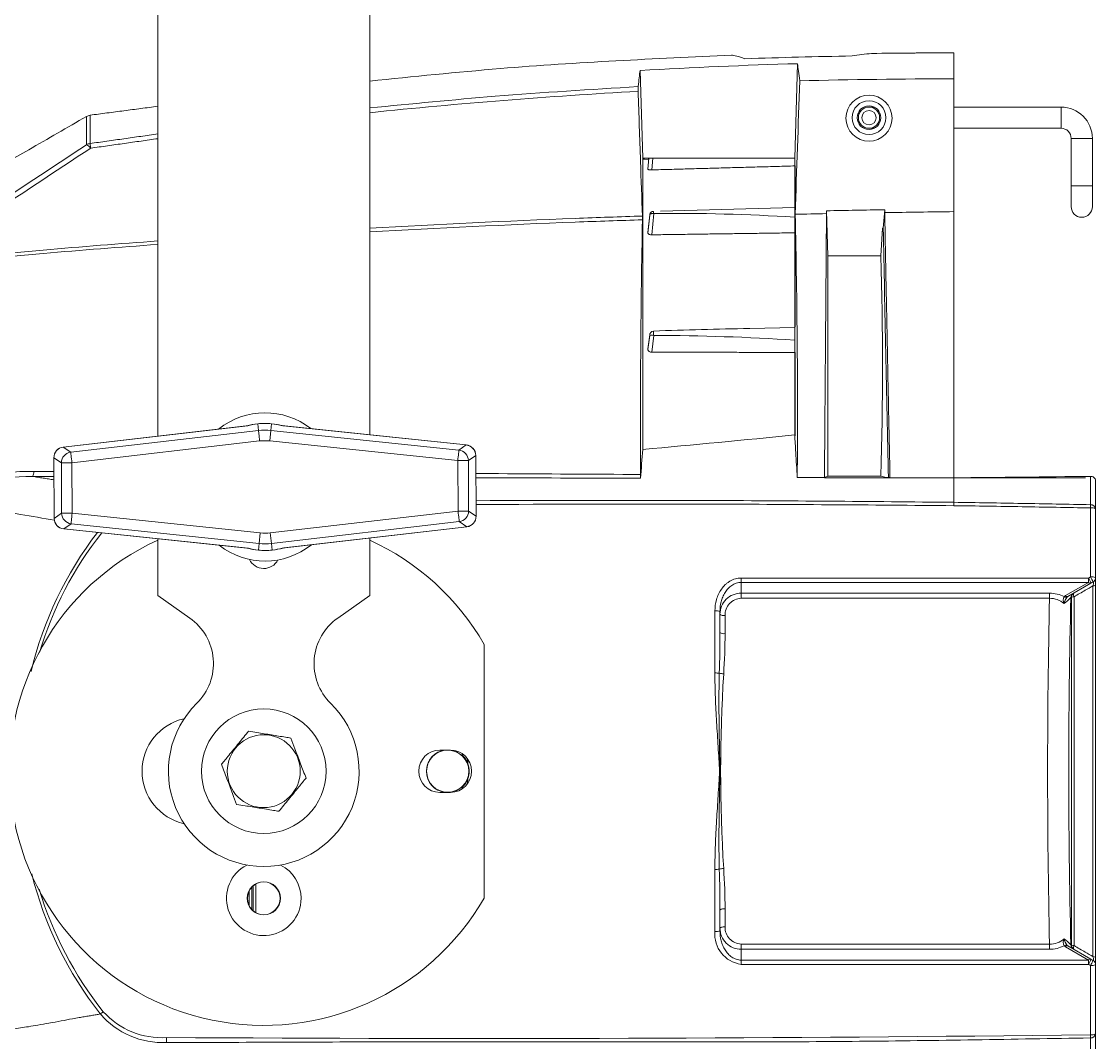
# Model space of a CAD drawing. Extents: x 9.3 to 87, y 1.1 to 68.8.
# Drawn here: x 13.83 to 20.16, y 26.42 to 32.44 of the extents above; entities that cross this region are included whole.
import ezdxf

# ---------------------------------------------------------------- set-up
doc = ezdxf.new("R2010")
doc.units = 0
doc.header["$MEASUREMENT"] = 0
doc.linetypes.add('SLD-Solid', pattern=[0])
doc.layers.add('OBJECT', color=7, linetype='CONTINUOUS')

msp = doc.modelspace()

# ---------------------------------------------------------------- linework, layer by layer
at = {"layer": 'OBJECT', "linetype": 'SLD-Solid', "lineweight": 15}
for p, q in [((14.6294, 29.9977), (14.6294, 33.1238)), ((15.8794, 30.0057), (15.8794, 33.1238)), ((19.3244, 32.1062), (19.3244, 32.259)), ((18.3859, 31.6374), (18.4028, 32.1954)), ((17.4737, 32.1548), (17.4894, 31.6374)), ((19.3244, 32.1062), (19.3244, 31.3222)), ((18.8559, 31.9393), (18.8244, 31.9393)), ((19.9569, 31.9393), (19.3244, 31.9393)), ((19.9569, 31.9393), (19.9569, 31.8143)), ((14.2088, 31.7169), (14.2088, 31.8839)), ((14.2299, 31.8913), (14.2299, 31.7241)), ((18.7671, 31.9018), (18.759, 31.9018)), ((18.7671, 31.8518), (18.759, 31.8518)), ((18.8244, 31.8143), (18.8559, 31.8143)), ((19.3244, 31.8143), (19.9569, 31.8143)), ((20.0169, 31.7543), (20.0169, 31.4743)), ((20.1419, 31.7543), (20.0169, 31.7543)), ((20.1419, 31.4743), (20.1419, 31.7543)), ((17.4894, 31.6374), (18.3859, 31.6374)), ((17.5257, 31.6322), (17.4894, 31.6309)), ((17.5204, 31.5721), (17.5262, 31.6374)), ((17.5262, 31.6374), (17.5204, 31.5728)), ((17.5232, 31.6321), (17.5237, 31.6374)), ((17.5489, 31.6374), (17.5427, 31.5686)), ((17.5204, 31.5721), (17.5204, 31.5728)), ((18.3886, 31.3523), (18.3886, 31.5921)), ((20.0169, 31.4743), (20.0169, 31.3518)), ((20.1419, 31.4743), (20.0169, 31.4743)), ((20.1419, 31.3518), (20.1419, 31.4743)), ((17.5309, 31.3019), (17.5204, 31.1978)), ((17.5204, 31.1959), (17.5309, 31.3018)), ((17.531, 31.3031), (17.5205, 31.1983)), ((17.5552, 31.3112), (17.5427, 31.1856)), ((18.3859, 31.346), (17.5936, 31.325)), ((18.5731, 31.3273), (18.5824, 31.0607)), ((18.9088, 31.2254), (18.9182, 31.3332)), ((17.5204, 31.1959), (17.5204, 31.1978)), ((18.3886, 30.6429), (18.3886, 31.1975)), ((18.8944, 31.0607), (18.904, 31.2254)), ((18.5824, 29.7622), (18.5824, 31.0607)), ((18.5824, 31.0607), (18.8944, 31.0607)), ((18.3859, 30.6392), (18.1205, 30.6332)), ((17.5309, 30.5928), (17.5204, 30.5118)), ((17.5204, 30.5089), (17.5309, 30.5925)), ((17.5311, 30.5953), (17.5205, 30.5134)), ((17.5552, 30.592), (17.5427, 30.4927)), ((17.5204, 30.5089), (17.5204, 30.5118)), ((18.3886, 29.9988), (18.3886, 30.4919)), ((15.1604, 30.0591), (14.0717, 29.9329)), ((15.1499, 30.058), (14.0717, 29.9331)), ((14.1156, 29.9028), (15.223, 30.0312)), ((15.1563, 30.0588), (15.1499, 30.058)), ((15.2185, 30.0703), (15.2185, 30.0705)), ((15.223, 30.0312), (15.2185, 30.0703)), ((15.2901, 29.9696), (15.2966, 30.0316)), ((15.2966, 30.0316), (15.3008, 30.0708)), ((15.2966, 30.0316), (16.4054, 29.9152)), ((16.449, 29.9458), (15.359, 30.0602)), ((15.3691, 30.0593), (15.3631, 30.0599)), ((16.449, 29.946), (15.3691, 30.0593)), ((15.2302, 29.9692), (14.1228, 29.8409)), ((16.3989, 29.8532), (15.2901, 29.9696)), ((14.0717, 29.9331), (14.0717, 29.9329)), ((14.0717, 29.9329), (14.1156, 29.9028)), ((16.4054, 29.9152), (16.449, 29.9458)), ((16.449, 29.9458), (16.449, 29.946)), ((14.0164, 29.8707), (14.0183, 29.5119)), ((14.0164, 29.8707), (14.0166, 29.8707)), ((14.0605, 29.8406), (14.0166, 29.8707)), ((14.0166, 29.8707), (14.0186, 29.5119)), ((14.0622, 29.5425), (14.0605, 29.8406)), ((14.1228, 29.8409), (14.1244, 29.5428)), ((16.4005, 29.5552), (16.3989, 29.8532)), ((16.5047, 29.8841), (16.4611, 29.8536)), ((16.4611, 29.8536), (16.4628, 29.5555)), ((16.5067, 29.5254), (16.5047, 29.8841)), ((16.5047, 29.8841), (16.505, 29.8841)), ((16.5069, 29.5254), (16.505, 29.8841)), ((18.5824, 29.7622), (18.8944, 29.7622)), ((18.9252, 29.7538), (18.8944, 29.7622)), ((19.3244, 29.7518), (20.1004, 29.7518)), ((19.3244, 29.7518), (19.3244, 29.6395)), ((19.3244, 29.6395), (19.3244, 29.6202)), ((19.3244, 29.6191), (19.3244, 29.6202)), ((19.3244, 29.6191), (19.3244, 29.6074)), ((14.0186, 29.5119), (14.0622, 29.5425)), ((14.1244, 29.5428), (15.2332, 29.4265)), ((15.2931, 29.4268), (16.4005, 29.5552)), ((16.4628, 29.5555), (16.5067, 29.5254)), ((16.5067, 29.5254), (16.5069, 29.5254)), ((14.0183, 29.5119), (14.0186, 29.5119)), ((14.1179, 29.4808), (14.0743, 29.4502)), ((15.2267, 29.3645), (14.1179, 29.4808)), ((16.4077, 29.4932), (15.3003, 29.3649)), ((15.3629, 29.337), (16.4516, 29.4631)), ((15.3734, 29.338), (16.4516, 29.463)), ((16.4516, 29.4631), (16.4077, 29.4932)), ((16.4516, 29.4631), (16.4516, 29.463)), ((14.0743, 29.4502), (15.1643, 29.3359)), ((14.0743, 29.4501), (14.0743, 29.4502)), ((14.0743, 29.4501), (15.1542, 29.3368)), ((15.2267, 29.3645), (15.2332, 29.4265)), ((15.3003, 29.3649), (15.2931, 29.4268)), ((15.8794, 29.0566), (15.8794, 29.3967)), ((14.6294, 29.0566), (14.6294, 29.3919)), ((15.1542, 29.3368), (15.1602, 29.3362)), ((15.2267, 29.3645), (15.2225, 29.3253)), ((15.3003, 29.3649), (15.3048, 29.3257)), ((15.367, 29.3373), (15.3734, 29.338)), ((15.2225, 29.3253), (15.2225, 29.3251)), ((18.0704, 29.135), (18.0704, 29.1605)), ((18.0704, 29.135), (18.0704, 29.0713)), ((19.9829, 29.0567), (20.1185, 29.135)), ((20.1335, 29.1302), (19.9979, 29.052)), ((14.8178, 28.9247), (14.6294, 29.0566)), ((15.8794, 29.0566), (15.691, 28.9247)), ((18.0704, 29.0713), (19.8892, 29.0713)), ((18.0704, 29.0713), (18.0704, 29.0408)), ((19.8892, 29.0408), (18.0704, 29.0408)), ((19.8892, 29.0713), (19.8892, 29.0408)), ((17.9754, 28.9389), (17.9754, 28.8327)), ((16.5544, 28.7691), (16.5544, 27.2724)), ((16.3554, 28.1458), (16.2934, 28.1458)), ((16.4248, 28.1248), (16.4258, 28.1121)), ((16.2934, 27.8958), (16.3554, 27.8958)), ((16.4258, 27.9295), (16.4248, 27.9168)), ((15.1674, 27.3125), (15.1674, 27.2291)), ((15.1844, 27.3372), (15.1844, 27.2044)), ((15.1918, 27.1973), (15.1918, 27.3443)), ((15.2068, 27.3547), (15.2068, 27.1868)), ((17.9754, 27.2089), (17.9754, 27.1026)), ((18.0704, 27.0007), (19.8892, 27.0007)), ((18.0704, 26.9703), (18.0704, 27.0007)), ((19.8892, 26.9703), (19.8892, 27.0007)), ((19.9979, 26.9896), (20.1335, 26.9113)), ((18.0704, 26.9703), (18.0704, 26.9065)), ((19.8892, 26.9703), (18.0704, 26.9703)), ((20.1185, 26.9066), (19.9829, 26.9848)), ((18.0704, 26.8811), (18.0704, 26.9065))]:
    msp.add_line(p, q, dxfattribs=at)
at = {"layer": 'OBJECT', "linetype": 'SLD-Solid', "lineweight": 15, "flags": 128}
for points in [[(14.2341, 31.6969), (14.2333, 31.7019), (14.2326, 31.7065), (14.2319, 31.7107), (14.2314, 31.7145), (14.2309, 31.7177), (14.2305, 31.7205), (14.2301, 31.7226), (14.2299, 31.7241)], [(17.5527, 31.3238), (17.545, 31.3223), (17.5419, 31.3205)], [(15.2302, 29.9692), (15.2289, 29.9808), (15.2276, 29.992), (15.2264, 30.0024), (15.2253, 30.0116), (15.2244, 30.0193), (15.2237, 30.0253), (15.2233, 30.0293), (15.223, 30.0312)], [(15.3008, 30.0708), (15.3008, 30.0708), (15.3008, 30.0709), (15.3008, 30.0709), (15.3008, 30.0709), (15.3008, 30.0709), (15.3008, 30.0709), (15.3008, 30.0709), (15.3008, 30.0709)], [(14.1228, 29.8409), (14.1215, 29.8525), (14.1202, 29.8636), (14.119, 29.874), (14.1179, 29.8832), (14.117, 29.891), (14.1163, 29.8969), (14.1159, 29.9009), (14.1156, 29.9028)], [(16.3989, 29.8532), (16.4001, 29.8648), (16.4013, 29.876), (16.4024, 29.8864), (16.4033, 29.8956), (16.4041, 29.9034), (16.4048, 29.9093), (16.4052, 29.9133), (16.4054, 29.9152)], [(14.0605, 29.8406), (14.0626, 29.8406), (14.0668, 29.8406), (14.0728, 29.8406), (14.0806, 29.8407), (14.0898, 29.8407), (14.1002, 29.8408), (14.1113, 29.8408), (14.1228, 29.8409)], [(16.3989, 29.8532), (16.4104, 29.8533), (16.4215, 29.8533), (16.4319, 29.8534), (16.4411, 29.8535), (16.4489, 29.8535), (16.4549, 29.8535), (16.4591, 29.8536), (16.4611, 29.8536)], [(14.0622, 29.5425), (14.0642, 29.5425), (14.0684, 29.5425), (14.0744, 29.5426), (14.0822, 29.5426), (14.0914, 29.5427), (14.1018, 29.5427), (14.1129, 29.5428), (14.1244, 29.5428)], [(14.1179, 29.4808), (14.1181, 29.4827), (14.1185, 29.4867), (14.1192, 29.4927), (14.12, 29.5004), (14.1209, 29.5097), (14.122, 29.5201), (14.1232, 29.5312), (14.1244, 29.5428)], [(16.4005, 29.5552), (16.412, 29.5552), (16.4231, 29.5553), (16.4335, 29.5553), (16.4427, 29.5554), (16.4505, 29.5554), (16.4565, 29.5555), (16.4607, 29.5555), (16.4628, 29.5555)], [(16.4077, 29.4932), (16.4074, 29.4951), (16.407, 29.4991), (16.4063, 29.5051), (16.4054, 29.5128), (16.4043, 29.522), (16.4031, 29.5324), (16.4018, 29.5436), (16.4005, 29.5552)], [(15.3048, 29.3256), (15.3048, 29.3256), (15.3048, 29.3256), (15.3048, 29.3256), (15.3048, 29.3256), (15.3048, 29.3256), (15.3048, 29.3256), (15.3048, 29.3257), (15.3048, 29.3257)], [(20.1185, 29.135), (20.1185, 29.1376), (20.1185, 29.1404), (20.1185, 29.1435), (20.1185, 29.1467), (20.1185, 29.1501), (20.1185, 29.1535), (20.1185, 29.157), (20.1185, 29.1605)], [(20.0335, 29.0725), (20.0321, 29.0713), (20.0311, 29.0695), (20.0305, 29.0672), (20.0303, 29.0645), (20.0305, 29.0613), (20.0311, 29.0578), (20.0321, 29.054), (20.0335, 29.05)], [(17.9454, 28.9472), (17.946, 28.9456), (17.9477, 28.9441), (17.9505, 28.9426), (17.9542, 28.9414), (17.9587, 28.9403), (17.9639, 28.9396), (17.9695, 28.9391), (17.9754, 28.9389)], [(16.4258, 28.1121), (16.3913, 28.1353), (16.3529, 28.1458)], [(16.3529, 27.8958), (16.3913, 27.9063), (16.4258, 27.9295)], [(17.9454, 27.0943), (17.946, 27.0959), (17.9477, 27.0975), (17.9505, 27.0989), (17.9542, 27.1002), (17.9587, 27.1012), (17.9639, 27.102), (17.9695, 27.1025), (17.9754, 27.1026)], [(20.0335, 26.969), (20.0321, 26.9702), (20.0311, 26.972), (20.0305, 26.9743), (20.0303, 26.9771), (20.0305, 26.9803), (20.0311, 26.9838), (20.0321, 26.9876), (20.0335, 26.9915)], [(20.1185, 26.8811), (20.1185, 26.8845), (20.1185, 26.888), (20.1185, 26.8915), (20.1185, 26.8948), (20.1185, 26.8981), (20.1185, 26.9011), (20.1185, 26.904), (20.1185, 26.9066)]]:
    msp.add_lwpolyline(points, dxfattribs=at)
at = {"layer": 'OBJECT', "linetype": 'SLD-Solid', "lineweight": 15}
for centre, radius in [((18.8244, 31.8739), 0.1359), ((18.8244, 31.8768), 0.1), ((18.8244, 31.8768), 0.07), ((18.8244, 31.8768), 0.0625), ((18.8244, 31.8768), 0.0425), ((15.2544, 28.0208), 0.3675), ((15.2544, 28.0208), 0.215), ((16.3394, 28.0208), 0.1245), ((15.2544, 27.2708), 0.098), ((15.2544, 27.2708), 0.0965)]:
    msp.add_circle(centre, radius, dxfattribs=at)
for centre, radius, start, end in [((17.7653, 32.0464), 0.303, 177.441, 182.74306), ((19.2126, -0.025), 32.1047, 93.12463, 95.95933), ((19.9569, 31.7543), 0.185, 0, 90), ((19.9569, 31.7543), 0.06, 0, 90), ((14.2387, 31.6639), 0.0609, 98.31354, 119.42424), ((14.189, 31.6661), 0.0546, 34.33066, 68.75104), ((17.504, 31.625), 0.0124, 90.01577, 151.0368), ((17.552, 31.3019), 0.0212, 118.70268, 180.11811), ((17.687, 20.444), 10.868, 86.31318, 90.69534), ((-32.1321, 30.1234), 50.5347, 359.58069, 1.34159), ((20.0794, 31.3518), 0.0625, 180, 0), ((78.8193, 30.0668), 61.343, 178.872106, 180.275852), ((404.4946, 38.2897), 385.6505, 181.04959, 181.268275), ((-3.0269, 30.4114), 21.931, 358.30358, 1.69642), ((19.0435, 31.0588), 0.149, 176.23165, 180.9924), ((17.5561, 30.5929), 0.0252, 97.53605, 180.34), ((18.5765, 2.1489), 28.4874, 90.91777, 92.05649), ((17.541, 30.5329), 0.0604, 78.08939, 99.6437), ((17.52, 16.8439), 13.7481, 86.38886, 89.85338), ((15.2617, 29.698), 0.4375, 51.87629, 128.74471), ((15.2703, 29.6234), 0.4501, 96.61125, 104.92196), ((15.2635, 29.6822), 0.3907, 96.61171, 105.30006), ((15.2617, 29.698), 0.375, 84.0105, 96.6105), ((15.2617, 29.698), 0.3748, 84.0105, 96.6105), ((15.2617, 29.698), 0.3354, 84.0105, 96.6105), ((15.2538, 29.6233), 0.45, 75.69884, 84.00973), ((15.26, 29.6822), 0.3907, 75.32099, 84.00899), ((15.2617, 29.698), 0.273, 84.0105, 96.6105), ((14.0789, 29.871), 0.0625, 96.6105, 180.3105), ((14.0794, 29.8707), 0.0627, 97.00897, 179.99995), ((14.1233, 29.8406), 0.0627, 97.00875, 180.00003), ((16.3984, 29.8529), 0.0627, 0.62105, 83.61208), ((16.4425, 29.8838), 0.0625, 0.3105, 84.0105), ((16.442, 29.8835), 0.0627, 0.62124, 83.61196), ((-0.9571, 31.2386), 18.4937, 355.3798, 355.90955), ((13.8751, 28.7101), 1.0798, 88.75155, 106.16596), ((13.8415, 29.7903), 0.0571, 327.95492, 359.36464), ((13.8777, 28.5194), 1.2407, 89.43837, 103.86947), ((20.2331, 26.2764), 3.8569, 115.34041, 115.68519), ((18.9201, 29.7672), 0.0257, 173.94342, 191.60592), ((20.1326, 29.7326), 0.0279, 4.10989, 95.32271), ((24.5817, 29.512), 5.2581, 178.96032, 179.17747), ((24.453, 29.4902), 4.3234, 178.63742, 178.88722), ((20.1329, 29.5655), 0.0276, 6.01606, 94.3518), ((14.1249, 29.5432), 0.0627, 180.6212, 263.61192), ((16.4, 29.5555), 0.0627, 277.00884, 359.99995), ((16.4444, 29.5251), 0.0625, 276.6105, 0.3105), ((16.4439, 29.5254), 0.0627, 277.00903, 359.99981), ((20.1376, 29.5312), 0.0436, 58.49349, 99.52978), ((14.0808, 29.5123), 0.0625, 180.3105, 264.0105), ((14.0813, 29.5126), 0.0627, 180.62117, 263.61196), ((15.9715, 28.115), 2.147, 142.25884, 166.67929), ((15.9688, 28.1088), 2.1275, 141.728, 163.24936), ((15.2617, 29.698), 0.273, 264.0105, 276.6105), ((15.2544, 28.0208), 1.5, 114.62432, 330.07357), ((15.2617, 29.698), 0.4375, 231.87629, 308.74471), ((15.2695, 29.7728), 0.4501, 255.69949, 264.00933), ((15.2633, 29.7139), 0.3907, 255.321, 264.00899), ((15.2617, 29.698), 0.3354, 264.0105, 276.6105), ((15.253, 29.7726), 0.4501, 276.61125, 284.92196), ((15.2598, 29.7138), 0.3907, 276.61171, 285.30006), ((15.2544, 28.0208), 1.5, 29.92643, 65.37568), ((15.2544, 29.3108), 0.094, 205.48452, 332.37038), ((15.2617, 29.698), 0.3748, 264.0105, 276.6105), ((15.2617, 29.698), 0.375, 264.0105, 276.6105), ((20.0161, 29.0909), 0.1238, 18.53186, 34.21453), ((20.1377, 29.1118), 0.056, 66.15474, 97.53275), ((20.0286, 29.0981), 0.1231, 18.46381, 34.24269), ((20.1304, 29.1631), 0.03, 300, 0), ((20.1296, 29.144), 0.0143, 218.91535, 285.82024), ((20.1476, 29.1381), 0.0234, 264.49249, 303.00117), ((18.0698, 28.9469), 0.1244, 89.72504, 179.84516), ((18.0733, 28.9429), 0.098, 91.69407, 182.3361), ((65.3919, 28.0208), 45.5141, 178.71577, 181.28423), ((19.8909, 28.9111), 0.1298, 49.60665, 90.74983), ((20.0112, 29.0306), 0.0417, 151.05654, 209.67935), ((19.986, 29.0677), 0.0203, 236.47754, 291.6226), ((20.0666, 28.9902), 0.0937, 141.29455, 167.82493), ((19.8426, 29.2028), 0.234, 304.47855, 317.5102), ((19.994, 29.0657), 0.0143, 218.91475, 285.8202), ((62.0051, 28.0208), 42.0025, 178.60306, 181.39694), ((20.045, 29.0446), 0.0299, 120.02082, 179.71652), ((20.0485, 29.0466), 0.0299, 120.01906, 179.71631), ((20.0319, 29.0215), 0.0285, 86.75147, 117.90553), ((17.9228, 28.9002), 0.0664, 70.10983, 96.38465), ((14.6294, 28.6557), 0.3284, 314.54874, 55), ((15.8794, 28.6557), 0.3284, 125, 225.45126), ((17.9684, 28.8688), 0.0368, 231.38687, 281.05001), ((17.9182, 28.3559), 0.2444, 84.56856, 90.65221), ((17.9707, 28.7007), 0.1057, 253.85249, 268.12866), ((27.0976, 28.0208), 9.1484, 176.4009, 183.5991), ((15.2544, 28.0208), 0.5625, 134.54874, 45.45126), ((14.8544, 28.0208), 0.3175, 102.64429, 257.35571), ((16.2934, 28.0208), 0.125, 90, 270), ((16.3394, 28.0208), 0.1257, 96.14278, 263.85722), ((16.3554, 28.0208), 0.125, 270, 90), ((16.3714, 28.0409), 0.0902, 14.80376, 52.92876), ((16.3394, 28.0208), 0.1268, 340.09193, 19.90807), ((16.3556, 28.0113), 0.1084, 310.3594, 341.90809), ((15.2544, 27.2708), 0.22, 116.82293, 0), ((15.2544, 27.2708), 0.22, 0, 63.17707), ((17.9182, 27.6857), 0.2444, 269.34767, 275.43155), ((17.9707, 27.3409), 0.1057, 91.87134, 106.14751), ((15.9956, 27.9343), 2.1722, 193.83757, 218.2921), ((16.0004, 27.9463), 2.1614, 196.70463, 218.46645), ((17.9684, 27.1728), 0.0368, 78.94999, 128.61313), ((18.0944, 27.0592), 0.1797, 174.82963, 262.32089), ((17.9228, 27.1414), 0.0664, 263.61499, 289.89025), ((18.0695, 27.0944), 0.1241, 180.03653, 270.39328), ((18.0733, 27.0987), 0.098, 177.67127, 268.29856), ((19.8909, 27.1306), 0.1299, 269.26354, 310.37998), ((19.8907, 27.1522), 0.182, 269.54764, 297.52892), ((20.0112, 27.011), 0.0417, 150.33956, 208.92455), ((19.986, 26.9739), 0.0203, 68.3774, 123.52246), ((19.7814, 26.7683), 0.3269, 44.34679, 53.66447), ((20.0667, 27.0514), 0.0938, 192.18297, 218.69755), ((19.994, 26.9759), 0.0143, 74.1798, 141.08525), ((20.045, 26.997), 0.0299, 180.28348, 239.97918), ((20.0485, 26.995), 0.0299, 180.28386, 239.98063), ((20.0319, 27.02), 0.0285, 242.09447, 273.24853), ((20.1476, 26.9034), 0.0234, 57.00004, 95.5063), ((20.1296, 26.8976), 0.0143, 74.17976, 141.08465), ((20.0161, 26.9507), 0.1238, 325.78547, 341.46814), ((20.0286, 26.9434), 0.1231, 325.75731, 341.53619), ((20.1377, 26.9297), 0.056, 262.46725, 293.84526), ((20.1304, 26.8785), 0.03, 0, 60), ((14.6595, 26.9067), 0.4873, 220.8024, 272.56218), ((14.6532, 26.9139), 0.4654, 222.11154, 273.45466), ((16.5093, 320.1581), 293.7144, 269.643393, 270.706392), ((20.1376, 26.5089), 0.0436, 260.4646, 301.5321), ((25.5091, 26.5498), 5.3793, 180.89252, 181.09369), ((20.1329, 26.4747), 0.0277, 265.55832, 354.02485)]:
    msp.add_arc(centre, radius, start, end, dxfattribs=at)
for points, knots in [([(15.8794, 32.0927), (16.1362, 32.119), (16.8461, 32.1919), (17.559, 32.2246), (18.014, 32.2454)], [0, 0, 0, 0, 0.361826, 1, 1, 1, 1]), ([(18.8399, 32.2558), (18.92, 32.2569), (19.0002, 32.2577), (19.0854, 32.2583), (19.0906, 32.2583), (19.1007, 32.2584), (19.116, 32.2585), (19.1516, 32.2587), (19.2228, 32.259), (19.2838, 32.2591), (19.3244, 32.259)], [0, 0, 0, 0, 0.5, 0.5, 0.53125, 0.53125, 0.5625, 0.625, 0.75, 1, 1, 1, 1]), ([(15.8794, 31.934), (16.1258, 31.9584), (16.6527, 32.0106), (17.1812, 32.0428), (17.4626, 32.0599)], [0, 0, 0, 0, 0.467637, 1, 1, 1, 1]), ([(17.4878, 31.2964), (17.484, 31.404), (17.4802, 31.5116), (17.4765, 31.6192), (17.4718, 31.7568), (17.4672, 31.8943), (17.4626, 32.0319)], [0.00042223, 0.00042223, 0.00042223, 0.00042223, 0.00998302, 0.00998302, 0.00998302, 0.02220394, 0.02220394, 0.02220394, 0.02220394]), ([(13.5894, 31.5263), (13.6823, 31.5799), (13.7752, 31.6335), (13.8681, 31.6872), (13.9816, 31.7527), (14.0952, 31.8183), (14.2088, 31.8839)], [0.03013372, 0.03013372, 0.03013372, 0.03013372, 0.03830696, 0.03830696, 0.03830696, 0.04829992, 0.04829992, 0.04829992, 0.04829992]), ([(17.4894, 31.6374), (17.4894, 31.5999), (17.4894, 31.5581), (17.4894, 31.4661), (17.4894, 31.4159), (17.4894, 31.3071), (17.4894, 31.2489), (17.4894, 31.1557), (17.4894, 31.1237), (17.4894, 31.0578), (17.4894, 31.0239), (17.4894, 30.9194), (17.4894, 30.8463), (17.4894, 30.7317), (17.4894, 30.6927), (17.4894, 30.613), (17.4894, 30.5722), (17.4894, 30.4478), (17.4894, 30.3621), (17.4894, 30.2294), (17.4894, 30.1845), (17.4894, 30.1161), (17.4894, 30.0931), (17.4894, 30.0468), (17.4894, 30.0234), (17.4894, 30.0001)], [0, 0, 0, 0, 0.125, 0.125, 0.25, 0.25, 0.375, 0.375, 0.4375, 0.4375, 0.5, 0.5, 0.625, 0.625, 0.6875, 0.6875, 0.75, 0.75, 0.875, 0.875, 0.9375, 0.9375, 0.96875, 0.96875, 1, 1, 1, 1]), ([(18.3859, 30.0443), (18.3859, 30.2269), (18.3859, 30.3989), (18.3859, 30.7215), (18.3859, 30.87), (18.3859, 31.0733), (18.3859, 31.1374), (18.3859, 31.2582), (18.3859, 31.315), (18.3859, 31.474), (18.3859, 31.5638), (18.3859, 31.6374)], [0, 0, 0, 0, 0.25, 0.25, 0.5, 0.5, 0.625, 0.625, 0.75, 0.75, 1, 1, 1, 1]), ([(17.5427, 31.5686), (17.5401, 31.5686), (17.5349, 31.5686), (17.5281, 31.5691), (17.5231, 31.5701), (17.5207, 31.5711), (17.5205, 31.5718), (17.5204, 31.5721)], [0, 0, 0, 0, 0.221449, 0.442939, 0.663372, 0.882271, 1, 1, 1, 1]), ([(15.8794, 31.2254), (16.2833, 31.2463), (16.8192, 31.2741), (17.3557, 31.292), (17.4878, 31.2964)], [0, 0, 0, 0, 0.75379, 1, 1, 1, 1]), ([(17.4878, 31.2964), (17.4879, 31.2917), (17.4881, 31.2875), (17.4882, 31.2801), (17.4882, 31.2769), (17.4882, 31.2743)], [0, 0, 0, 0, 0.5, 0.5, 1, 1, 1, 1]), ([(17.5309, 31.3018), (17.5309, 31.3018), (17.5311, 31.3028), (17.5319, 31.3055), (17.535, 31.3086), (17.5408, 31.3106), (17.547, 31.3114), (17.5513, 31.3113), (17.5535, 31.3113)], [0, 0, 0, 0, 0.00456, 0.169624, 0.473652, 0.691285, 0.845257, 1, 1, 1, 1]), ([(17.5527, 31.3237), (17.553, 31.3236), (17.5534, 31.3232), (17.5534, 31.3153), (17.5535, 31.3113)], [0, 0, 0, 0, 0.488037, 1, 1, 1, 1]), ([(18.5615, 29.7532), (18.5622, 29.8346), (18.5628, 29.9142), (18.564, 30.0699), (18.5646, 30.1458), (18.5658, 30.2936), (18.5663, 30.3655), (18.5674, 30.5053), (18.568, 30.5731), (18.5695, 30.7698), (18.5704, 30.892), (18.5717, 31.0603), (18.5721, 31.114), (18.5728, 31.2161), (18.5731, 31.2646), (18.5735, 31.3105)], [0, 0, 0, 0, 0.125, 0.125, 0.25, 0.25, 0.375, 0.375, 0.5, 0.5, 0.75, 0.75, 0.875, 0.875, 1, 1, 1, 1]), ([(18.9173, 31.3166), (18.9181, 31.2705), (18.919, 31.2217), (18.9208, 31.119), (18.9218, 31.0651), (18.925, 30.8958), (18.9274, 30.7731), (18.9326, 30.5097), (18.9355, 30.369), (18.9415, 30.0718), (18.9448, 29.9153), (18.9481, 29.752)], [0, 0, 0, 0, 0.125, 0.125, 0.25, 0.25, 0.5, 0.5, 0.75, 0.75, 1, 1, 1, 1]), ([(19.3244, 31.3222), (19.3244, 31.2292), (19.3244, 31.126), (19.3244, 30.9556), (19.3244, 30.8964), (19.3244, 30.7733), (19.3244, 30.7094), (19.3244, 30.6101), (19.3244, 30.5763), (19.3244, 30.5079), (19.3244, 30.4732), (19.3244, 30.3677), (19.3244, 30.2954), (19.3244, 30.0725), (19.3244, 29.9161), (19.3244, 29.7518)], [0, 0, 0, 0, 0.25, 0.25, 0.375, 0.375, 0.5, 0.5, 0.5625, 0.5625, 0.625, 0.625, 0.75, 0.75, 1, 1, 1, 1]), ([(17.4882, 31.2743), (17.3561, 31.2699), (16.8195, 31.2521), (16.2835, 31.2247), (15.8794, 31.204)], [0, 0, 0, 0, 0.246144, 1, 1, 1, 1]), ([(17.5427, 31.1856), (17.5401, 31.1857), (17.5349, 31.1858), (17.5281, 31.1877), (17.5231, 31.1904), (17.5207, 31.1934), (17.5205, 31.1952), (17.5204, 31.1959)], [0, 0, 0, 0, 0.221448, 0.442935, 0.663365, 0.882264, 1, 1, 1, 1]), ([(14.6294, 31.129), (14.4043, 31.1122), (14.0613, 31.0867), (13.7189, 31.0545), (13.6012, 31.0434)], [0, 0, 0, 0, 0.656311, 1, 1, 1, 1]), ([(13.6018, 31.0628), (13.719, 31.074), (14.0612, 31.1067), (14.404, 31.1325), (14.6294, 31.1495)], [0, 0, 0, 0, 0.342462, 1, 1, 1, 1]), ([(17.5527, 30.6179), (17.553, 30.6153), (17.5534, 30.6099), (17.5534, 30.5981), (17.5535, 30.592)], [0, 0, 0, 0, 0.488035, 1, 1, 1, 1]), ([(17.5427, 30.4927), (17.5401, 30.4929), (17.5349, 30.4933), (17.5281, 30.4962), (17.5231, 30.5005), (17.5207, 30.505), (17.5205, 30.5079), (17.5204, 30.5089)], [0, 0, 0, 0, 0.221447, 0.442936, 0.663368, 0.882265, 1, 1, 1, 1]), ([(15.1555, 30.0585), (15.1571, 30.0588), (15.1587, 30.0592), (15.1603, 30.0591), (15.1604, 30.0591)], [0, 0, 0, 0, 0.970842, 1, 1, 1, 1]), ([(15.1604, 30.0591), (15.1603, 30.0591), (15.1589, 30.059), (15.1576, 30.0588), (15.1563, 30.0585)], [0, 0, 0, 0, 0.065896, 1, 1, 1, 1]), ([(15.359, 30.0602), (15.359, 30.0602), (15.3607, 30.0603), (15.3623, 30.0599), (15.3638, 30.0596)], [0, 0, 0, 0, 0.029752, 1, 1, 1, 1]), ([(15.3631, 30.0596), (15.3618, 30.0599), (15.3605, 30.0601), (15.3591, 30.0602), (15.359, 30.0602)], [0, 0, 0, 0, 0.934103, 1, 1, 1, 1]), ([(16.5055, 29.7772), (16.5502, 29.777), (16.873, 29.7752), (17.1975, 29.7732), (17.477, 29.7715)], [0, 0, 0, 0, 0.138308, 1, 1, 1, 1]), ([(17.4765, 29.7489), (17.1965, 29.75), (16.8723, 29.7511), (16.5496, 29.7523), (16.5057, 29.7524)], [0, 0, 0, 0, 0.863873, 1, 1, 1, 1]), ([(20.1308, 29.593), (20.1308, 29.6044), (20.1307, 29.6158), (20.1306, 29.6272), (20.1304, 29.6716), (20.1302, 29.716), (20.13, 29.7604)], [0, 0, 0, 0, 0.001524, 0.001524, 0.001524, 0.007473407, 0.007473407, 0.007473407, 0.007473407]), ([(14.0203, 29.5013), (13.9535, 29.513), (13.8341, 29.5338), (13.6617, 29.5628), (13.4955, 29.5774), (13.393, 29.6013), (13.3414, 29.6133)], [0, 0, 0, 0, 0.296048, 0.5297, 0.763328, 1, 1, 1, 1]), ([(16.5064, 29.617), (16.9559, 29.6182), (17.8953, 29.6206), (18.8346, 29.612), (19.3244, 29.6074)], [0, 0, 0, 0, 0.478522, 1, 1, 1, 1]), ([(19.3241, 29.5875), (18.8343, 29.5915), (17.8952, 29.5991), (16.956, 29.596), (16.5065, 29.5945)], [0, 0, 0, 0, 0.521471, 1, 1, 1, 1]), ([(20.1304, 29.5742), (19.996, 29.5768), (19.8616, 29.5791), (19.5929, 29.5835), (19.4585, 29.5856), (19.3241, 29.5875)], [0, 0, 0, 0, 0.5, 0.5, 1, 1, 1, 1]), ([(19.3244, 29.6074), (19.4588, 29.6054), (19.5932, 29.6031), (19.862, 29.5983), (19.9964, 29.5958), (20.1308, 29.593)], [0, 0, 0, 0, 0.5, 0.5, 1, 1, 1, 1]), ([(15.1643, 29.3359), (15.1643, 29.3359), (15.1626, 29.3358), (15.1611, 29.3361), (15.1595, 29.3365)], [0, 0, 0, 0, 0.029752, 1, 1, 1, 1]), ([(15.1602, 29.3364), (15.1615, 29.3362), (15.1628, 29.3359), (15.1642, 29.3359), (15.1643, 29.3359)], [0, 0, 0, 0, 0.934104, 1, 1, 1, 1]), ([(15.3678, 29.3376), (15.3662, 29.3372), (15.3646, 29.3369), (15.363, 29.337), (15.3629, 29.337)], [0, 0, 0, 0, 0.970842, 1, 1, 1, 1]), ([(15.3629, 29.337), (15.363, 29.337), (15.3644, 29.337), (15.3657, 29.3373), (15.367, 29.3375)], [0, 0, 0, 0, 0.065898, 1, 1, 1, 1]), ([(17.9154, 28.9662), (17.9154, 28.9892), (17.9185, 29.0117), (17.9281, 29.0447), (17.9322, 29.0555), (17.942, 29.0762), (17.9477, 29.086), (17.9609, 29.1048), (17.9685, 29.1136), (17.981, 29.1254), (17.9853, 29.1291), (17.9945, 29.136), (17.9994, 29.1393), (18.0143, 29.148), (18.0248, 29.1526), (18.0472, 29.1589), (18.0587, 29.1605), (18.0704, 29.1605)], [0, 0, 0, 0, 0.25, 0.25, 0.375, 0.375, 0.5, 0.5, 0.625, 0.625, 0.6875, 0.6875, 0.75, 0.75, 0.875, 0.875, 1, 1, 1, 1]), ([(20.1604, 29.1185), (20.1604, 29.1247), (20.1604, 29.1307), (20.1604, 29.1418), (20.1604, 29.1468), (20.1604, 29.155), (20.1604, 29.1581), (20.1604, 29.1622), (20.1604, 29.1631), (20.1604, 29.1631)], [0, 0, 0, 0, 0.25, 0.25, 0.5, 0.5, 0.75, 0.75, 1, 1, 1, 1]), ([(18.0704, 29.135), (18.0605, 29.135), (18.0507, 29.1334), (18.0319, 29.1273), (18.0232, 29.1229), (18.0068, 29.1119), (17.9994, 29.1053), (17.9862, 29.091), (17.9802, 29.083), (17.9699, 29.0663), (17.9655, 29.0576), (17.9581, 29.0396), (17.955, 29.0302), (17.9477, 29.0017), (17.9454, 28.9823), (17.9454, 28.9626)], [0, 0, 0, 0, 0.125, 0.125, 0.25, 0.25, 0.375, 0.375, 0.5, 0.5, 0.625, 0.625, 0.75, 0.75, 1, 1, 1, 1]), ([(20.1454, 29.1148), (20.1302, 29.106), (20.115, 29.0972), (20.0998, 29.0884), (20.0777, 29.0756), (20.0556, 29.0628), (20.0335, 29.05)], [0, 0, 0, 0, 0.001460027, 0.001460027, 0.001460027, 0.003580259, 0.003580259, 0.003580259, 0.003580259]), ([(20.1454, 29.1371), (20.1463, 29.1376), (20.1471, 29.1377), (20.1482, 29.1365), (20.1486, 29.1351), (20.1486, 29.1306), (20.1482, 29.1276), (20.1471, 29.1214), (20.1463, 29.1181), (20.1454, 29.1148)], [0, 0, 0, 0, 0.25, 0.25, 0.5, 0.5, 0.75, 0.75, 1, 1, 1, 1]), ([(20.1454, 26.9268), (20.1454, 27.1079), (20.1454, 27.29), (20.1454, 27.6549), (20.1454, 27.8378), (20.1454, 28.2038), (20.1454, 28.3867), (20.1454, 28.7515), (20.1454, 28.9336), (20.1454, 29.1148)], [0, 0, 0, 0, 0.25, 0.25, 0.5, 0.5, 0.75, 0.75, 1, 1, 1, 1]), ([(20.1604, 29.1185), (20.1604, 28.9367), (20.1604, 28.754), (20.1604, 28.388), (20.1604, 28.2044), (20.1604, 27.8372), (20.1604, 27.6536), (20.1604, 27.2876), (20.1604, 27.1049), (20.1604, 26.9231)], [0, 0, 0, 0, 0.25, 0.25, 0.5, 0.5, 0.75, 0.75, 1, 1, 1, 1]), ([(19.8892, 29.0713), (19.9047, 29.0713), (19.9197, 29.0695), (19.949, 29.0624), (19.9624, 29.0573), (19.9748, 29.0507)], [0, 0, 0, 0, 0.5, 0.5, 1, 1, 1, 1]), ([(20.0185, 26.9948), (20.0186, 27.1648), (20.0186, 27.3357), (20.0186, 27.6778), (20.0186, 27.8492), (20.0186, 28.1923), (20.0186, 28.3639), (20.0186, 28.706), (20.0186, 28.8767), (20.0185, 29.0467)], [0, 0, 0, 0, 0.25, 0.25, 0.5, 0.5, 0.75, 0.75, 1, 1, 1, 1]), ([(20.0335, 29.05), (20.0335, 28.8794), (20.0335, 28.7082), (20.0335, 28.365), (20.0335, 28.1929), (20.0335, 27.8487), (20.0335, 27.6767), (20.0335, 27.3335), (20.0335, 27.1621), (20.0335, 26.9915)], [0, 0, 0, 0, 0.25, 0.25, 0.5, 0.5, 0.75, 0.75, 1, 1, 1, 1]), ([(17.9154, 27.4413), (17.9154, 27.4896), (17.9166, 27.5379), (17.9202, 27.6344), (17.9226, 27.6827), (17.9281, 27.7793), (17.9313, 27.8276), (17.936, 27.9), (17.9376, 27.9241), (17.9405, 27.9724), (17.9419, 27.9966), (17.9419, 28.0449), (17.9405, 28.069), (17.9376, 28.1173), (17.936, 28.1415), (17.9313, 28.2139), (17.9281, 28.2622), (17.9226, 28.3588), (17.9202, 28.4071), (17.9166, 28.5037), (17.9154, 28.552), (17.9154, 28.6003)], [0, 0, 0, 0, 0.125, 0.125, 0.25, 0.25, 0.375, 0.375, 0.4375, 0.4375, 0.5, 0.5, 0.5625, 0.5625, 0.625, 0.625, 0.75, 0.75, 0.875, 0.875, 1, 1, 1, 1]), ([(17.9413, 27.4424), (17.9399, 27.4903), (17.9394, 27.5384), (17.9392, 27.6346), (17.9395, 27.6828), (17.9406, 27.7793), (17.9414, 27.8276), (17.9427, 27.9), (17.9432, 27.9241), (17.944, 27.9724), (17.9444, 27.9966), (17.9444, 28.045), (17.944, 28.0691), (17.9432, 28.1174), (17.9427, 28.1416), (17.9414, 28.2141), (17.9406, 28.2623), (17.9395, 28.3587), (17.9392, 28.4069), (17.9394, 28.5032), (17.9399, 28.5512), (17.9413, 28.5992)], [0, 0, 0, 0, 0.125, 0.125, 0.25, 0.25, 0.375, 0.375, 0.4375, 0.4375, 0.5, 0.5, 0.5625, 0.5625, 0.625, 0.625, 0.75, 0.75, 0.875, 0.875, 1, 1, 1, 1]), ([(15.165, 28.257), (15.1459, 28.2337), (15.1073, 28.1865), (15.053, 28.1201), (15.0193, 28.0788), (15.0051, 28.0614)], [0, 0, 0, 0, 0.359917, 0.730732, 1, 1, 1, 1]), ([(15.4143, 28.2163), (15.4038, 28.2181), (15.3662, 28.2242), (15.2992, 28.2351), (15.2258, 28.2471), (15.1814, 28.2543), (15.165, 28.257)], [0, 0, 0, 0, 0.128092, 0.458987, 0.79955, 1, 1, 1, 1]), ([(15.5037, 27.9801), (15.4931, 28.0082), (15.4714, 28.0653), (15.4411, 28.1456), (15.4222, 28.1954), (15.4143, 28.2163)], [0, 0, 0, 0, 0.359917, 0.730732, 1, 1, 1, 1]), ([(15.0051, 28.0614), (15.0157, 28.0333), (15.0374, 27.9763), (15.0677, 27.896), (15.0866, 27.8462), (15.0945, 27.8252)], [0, 0, 0, 0, 0.359917, 0.730732, 1, 1, 1, 1]), ([(15.3438, 27.7846), (15.3629, 27.8078), (15.4015, 27.8551), (15.4558, 27.9215), (15.4895, 27.9628), (15.5037, 27.9801)], [0, 0, 0, 0, 0.359917, 0.730732, 1, 1, 1, 1]), ([(15.0945, 27.8252), (15.111, 27.8225), (15.1546, 27.8154), (15.2279, 27.8035), (15.2949, 27.7925), (15.3333, 27.7863), (15.3438, 27.7846)], [0, 0, 0, 0, 0.20045, 0.531174, 0.871908, 1, 1, 1, 1]), ([(17.9454, 27.0789), (17.9454, 27.0592), (17.9477, 27.0397), (17.955, 27.0113), (17.9581, 27.0019), (17.9656, 26.9838), (17.97, 26.975), (17.9804, 26.9583), (17.9863, 26.9504), (17.9996, 26.9361), (18.0071, 26.9295), (18.0193, 26.9213), (18.0235, 26.9189), (18.0323, 26.9145), (18.0369, 26.9126), (18.0509, 26.9081), (18.0605, 26.9065), (18.0704, 26.9065)], [0, 0, 0, 0, 0.25, 0.25, 0.375, 0.375, 0.5, 0.5, 0.625, 0.625, 0.75, 0.75, 0.8125, 0.8125, 0.875, 0.875, 1, 1, 1, 1]), ([(20.0335, 26.9915), (20.0556, 26.9788), (20.0777, 26.966), (20.0998, 26.9532), (20.115, 26.9444), (20.1302, 26.9356), (20.1454, 26.9268)], [0, 0, 0, 0, 0.002120232, 0.002120232, 0.002120232, 0.003580258, 0.003580258, 0.003580258, 0.003580258]), ([(20.1454, 26.9268), (20.1463, 26.9235), (20.1471, 26.9203), (20.1482, 26.9139), (20.1486, 26.9109), (20.1486, 26.9065), (20.1482, 26.9051), (20.1471, 26.9038), (20.1463, 26.9039), (20.1454, 26.9044)], [0, 0, 0, 0, 0.25, 0.25, 0.5, 0.5, 0.75, 0.75, 1, 1, 1, 1]), ([(20.1604, 26.8785), (20.1604, 26.8785), (20.1604, 26.8794), (20.1604, 26.8835), (20.1604, 26.8866), (20.1604, 26.8948), (20.1604, 26.8998), (20.1604, 26.9109), (20.1604, 26.9169), (20.1604, 26.9231)], [0, 0, 0, 0, 0.25, 0.25, 0.5, 0.5, 0.75, 0.75, 1, 1, 1, 1]), ([(13.3413, 26.4282), (13.3538, 26.4308), (13.3787, 26.4361), (13.4161, 26.444), (13.4477, 26.4511), (13.4745, 26.4567), (13.497, 26.4609), (13.5213, 26.4649), (13.5473, 26.4689), (13.579, 26.4732), (13.6157, 26.478), (13.6567, 26.4833), (13.6961, 26.4884), (13.7353, 26.4936), (13.776, 26.4994), (13.8204, 26.506), (13.8699, 26.5139), (13.9256, 26.5234), (13.9901, 26.5348), (14.0578, 26.5472), (14.1174, 26.5583), (14.1573, 26.5656), (14.1803, 26.5699), (14.1951, 26.5723), (14.2102, 26.5748), (14.2253, 26.5772), (14.2438, 26.5801), (14.2657, 26.5836), (14.2824, 26.5867), (14.2907, 26.5883)], [0, 0, 0, 0, 0.040454, 0.080876, 0.12127, 0.143512, 0.167414, 0.192978, 0.220205, 0.249095, 0.291419, 0.33375, 0.376088, 0.413308, 0.455601, 0.502972, 0.552415, 0.611203, 0.679356, 0.756898, 0.826467, 0.868762, 0.883758, 0.899552, 0.915361, 0.931184, 0.947021, 0.973443, 1, 1, 1, 1]), ([(14.6813, 26.4493), (14.6813, 26.4425), (14.6813, 26.4357), (14.6813, 26.4251), (14.6813, 26.4213), (14.6813, 26.4199)], [0, 0, 0, 0, 0.5, 0.5, 1, 1, 1, 1]), ([(20.1307, 26.4471), (19.9037, 26.4433), (19.6767, 26.4396), (19.2226, 26.4325), (18.9956, 26.4292), (18.5415, 26.4248), (18.3144, 26.4239), (17.8603, 26.4233), (17.6332, 26.4235), (17.179, 26.424), (16.952, 26.4243), (16.6114, 26.4246), (16.4978, 26.4246), (16.2708, 26.4246), (16.1572, 26.4245), (15.9302, 26.424), (15.8166, 26.4236), (15.5896, 26.4225), (15.4761, 26.4219), (15.249, 26.4214), (15.1355, 26.4211), (14.9084, 26.4205), (14.7949, 26.4202), (14.6813, 26.4199)], [0, 0, 0, 0, 0.125, 0.125, 0.25, 0.25, 0.375, 0.375, 0.5, 0.5, 0.625, 0.625, 0.6875, 0.6875, 0.75, 0.75, 0.8125, 0.8125, 0.875, 0.875, 0.9375, 0.9375, 1, 1, 1, 1]), ([(20.13, 26.281), (20.13, 26.2923), (20.1301, 26.3036), (20.1301, 26.315), (20.1303, 26.359), (20.1305, 26.4031), (20.1307, 26.4471)], [0, 0, 0, 0, 0.001524, 0.001524, 0.001524, 0.007445876, 0.007445876, 0.007445876, 0.007445876]), ([(20.1604, 26.4718), (20.1604, 26.4453), (20.1604, 26.4188), (20.1604, 26.3923), (20.1604, 26.3637), (20.1604, 26.3352), (20.1604, 26.3067)], [0, 0, 0, 0, 0.003565496, 0.003565496, 0.003565496, 0.007398941, 0.007398941, 0.007398941, 0.007398941])]:
    msp.add_open_spline(points, degree=3, knots=knots, dxfattribs=at)
for points, degree in [([(18.0926, 32.2242), (18.0544, 32.2383), (18.028, 32.2455), (18.014, 32.2454)], 3), ([(18.8399, 32.2558), (18.8014, 32.2517), (18.7629, 32.2468), (18.7244, 32.2409)], 3), ([(18.4028, 32.1954), (18.0928, 32.1865), (17.7831, 32.1729), (17.4737, 32.1548)], 3), ([(18.7244, 32.2409), (18.6191, 32.2391), (18.4086, 32.2345), (18.198, 32.228), (18.0926, 32.2242)], 3), ([(18.4028, 32.1954), (18.4056, 32.1695), (18.4098, 32.1356), (18.4156, 32.0937)], 3), ([(17.4626, 32.0599), (17.4676, 32.0984), (17.4712, 32.1301), (17.4737, 32.1548)], 3), ([(18.4156, 32.0937), (18.4069, 31.8313), (18.398, 31.5689), (18.3887, 31.3066)], 3), ([(18.4156, 32.0937), (18.7184, 32.1019), (19.0214, 32.106), (19.3244, 32.1062)], 3), ([(14.2299, 31.8913), (14.6294, 31.9439)], 1), ([(14.2088, 31.8839), (14.2154, 31.8877), (14.2224, 31.8901), (14.2299, 31.8913)], 3), ([(14.2299, 31.7241), (14.6294, 31.7806)], 1), ([(14.6294, 31.7527), (14.2341, 31.6969)], 1), ([(13.5894, 31.3063), (13.7951, 31.4444), (14.0016, 31.5813), (14.2088, 31.7169)], 3), ([(14.2341, 31.6969), (14.0225, 31.5586), (13.8117, 31.4192), (13.6018, 31.2784)], 3), ([(17.5427, 31.5686), (18.3886, 31.5921)], 1), ([(17.5309, 31.3018), (17.5309, 31.3019)], 1), ([(17.5542, 31.3238), (17.5527, 31.3237)], 1), ([(17.5535, 31.3113), (17.5552, 31.3112)], 1), ([(18.5735, 31.3105), (18.5119, 31.3092), (18.4503, 31.3079), (18.3887, 31.3066)], 3), ([(18.9182, 31.3332), (18.8032, 31.3318), (18.6881, 31.3298), (18.5731, 31.3273)], 3), ([(18.5735, 31.3105), (18.5733, 31.3161), (18.5732, 31.3217), (18.5731, 31.3273)], 3), ([(18.9182, 31.3332), (18.9179, 31.3277), (18.9176, 31.3222), (18.9173, 31.3166)], 3), ([(19.3244, 31.3222), (19.1887, 31.3207), (19.053, 31.3188), (18.9173, 31.3166)], 3), ([(17.5427, 31.1856), (18.3886, 31.1975)], 1), ([(18.904, 31.2254), (18.9056, 31.2254), (18.9072, 31.2254), (18.9088, 31.2254)], 3), ([(17.5542, 30.6179), (17.5527, 30.6179)], 1), ([(17.5309, 30.5925), (17.5309, 30.5928)], 1), ([(17.5535, 30.592), (17.5552, 30.592)], 1), ([(17.5204, 30.5118), (17.5208, 30.5133)], 1), ([(17.5427, 30.4927), (18.3886, 30.4919)], 1), ([(18.3859, 30.0057), (18.3859, 30.0186), (18.3859, 30.0315), (18.3859, 30.0443)], 3), ([(17.4895, 29.9194), (17.4895, 29.9465), (17.4894, 29.9734), (17.4894, 30.0001)], 3), ([(17.4895, 29.9194), (17.7887, 29.9457), (18.0875, 29.9745), (18.3859, 30.0057)], 3), ([(18.3859, 30.0057), (18.3879, 29.971), (18.3901, 29.9362), (18.3922, 29.9014)], 3), ([(18.3922, 29.9014), (18.3952, 29.8522), (18.3982, 29.8029), (18.4012, 29.7536)], 3), ([(13.8986, 29.7897), (14.0168, 29.7892)], 1), ([(13.8899, 29.7601), (14.0171, 29.7402)], 1), ([(14.017, 29.7597), (13.8899, 29.7601)], 1), ([(17.477, 29.7715), (17.4771, 29.7614), (17.4769, 29.7536), (17.4765, 29.7489)], 3), ([(18.5615, 29.7532), (18.5081, 29.7533), (18.4546, 29.7535), (18.4012, 29.7536)], 3), ([(18.5615, 29.7522), (18.5615, 29.7525), (18.5615, 29.7529), (18.5615, 29.7532)], 3), ([(18.5615, 29.7522), (18.6746, 29.7521), (18.7877, 29.752), (18.9008, 29.752)], 3), ([(18.9021, 29.752), (18.9017, 29.752), (18.9013, 29.752), (18.9008, 29.752)], 3), ([(19.3244, 29.7518), (19.1836, 29.7512), (19.0428, 29.7515), (18.9021, 29.752)], 3), ([(18.9021, 29.752), (18.9175, 29.752), (18.9328, 29.752), (18.9481, 29.752)], 3), ([(18.9386, 29.7538), (18.9341, 29.7538), (18.9297, 29.7538), (18.9252, 29.7538)], 3), ([(18.9481, 29.752), (18.945, 29.7526), (18.9418, 29.7532), (18.9386, 29.7538)], 3), ([(19.3244, 29.7518), (19.5929, 29.7545), (19.8615, 29.7573), (20.13, 29.7604)], 3), ([(20.1604, 29.7346), (20.1604, 29.6792), (20.1604, 29.6238), (20.1604, 29.5684)], 3), ([(20.1304, 29.1674), (20.1304, 29.3036), (20.1304, 29.4392), (20.1304, 29.5742)], 3), ([(20.1604, 29.5684), (20.1604, 29.4339), (20.1604, 29.2988), (20.1604, 29.1631)], 3), ([(18.0704, 29.1605), (18.7531, 29.1601), (19.4358, 29.1605), (20.1185, 29.1605)], 3), ([(20.1185, 29.1605), (20.1224, 29.1628), (20.1264, 29.1651), (20.1304, 29.1674)], 3), ([(20.1185, 29.135), (19.4358, 29.135), (18.7531, 29.1346), (18.0704, 29.135)], 3), ([(20.1454, 29.1371), (20.1414, 29.1348), (20.1374, 29.1325), (20.1335, 29.1302)], 3), ([(19.9748, 29.0507), (19.9771, 29.053), (19.9798, 29.055), (19.9829, 29.0567)], 3), ([(19.9979, 29.052), (19.9962, 29.051), (19.9947, 29.0499), (19.9935, 29.0488)], 3), ([(20.0185, 29.0467), (20.0174, 29.0461), (20.0162, 29.0454), (20.0151, 29.0448)], 3), ([(20.0301, 29.0705), (20.0312, 29.0712), (20.0324, 29.0719), (20.0335, 29.0725)], 3), ([(17.9154, 28.6003), (17.9154, 28.7224), (17.9154, 28.8445), (17.9154, 28.9662)], 3), ([(17.9454, 28.9626), (17.9454, 28.9218), (17.9454, 28.8809), (17.9454, 28.84)], 3), ([(17.9413, 28.5992), (17.9437, 28.6797), (17.9454, 28.7601), (17.9454, 28.84)], 3), ([(17.9754, 28.8327), (17.9754, 28.7541), (17.9721, 28.6748), (17.9673, 28.5951)], 3), ([(16.4555, 28.0915), (16.4586, 28.064)], 1), ([(16.4586, 27.9776), (16.4556, 27.9501)], 1), ([(17.9154, 27.0754), (17.9154, 27.1972), (17.9154, 27.3192), (17.9154, 27.4413)], 3), ([(17.9454, 27.2015), (17.9454, 27.2815), (17.9437, 27.3618), (17.9413, 27.4424)], 3), ([(17.9673, 27.4465), (17.9721, 27.3668), (17.9754, 27.2875), (17.9754, 27.2089)], 3), ([(17.9454, 27.2015), (17.9454, 27.1606), (17.9454, 27.1198), (17.9454, 27.0789)], 3), ([(19.9829, 26.9848), (19.9798, 26.9866), (19.9771, 26.9886), (19.9748, 26.9908)], 3), ([(19.9935, 26.9928), (19.9947, 26.9916), (19.9962, 26.9906), (19.9979, 26.9896)], 3), ([(20.0151, 26.9968), (20.0162, 26.9961), (20.0174, 26.9955), (20.0185, 26.9948)], 3), ([(20.0335, 26.969), (20.0324, 26.9697), (20.0312, 26.9704), (20.0301, 26.971)], 3), ([(18.0704, 26.9065), (18.7531, 26.907), (19.4358, 26.9066), (20.1185, 26.9066)], 3), ([(20.1185, 26.8811), (19.4358, 26.8811), (18.7531, 26.8815), (18.0704, 26.8811)], 3), ([(20.1304, 26.8742), (20.1264, 26.8765), (20.1224, 26.8788), (20.1185, 26.8811)], 3), ([(20.1304, 26.466), (20.1304, 26.6014), (20.1304, 26.7375), (20.1304, 26.8742)], 3), ([(20.1335, 26.9113), (20.1374, 26.909), (20.1414, 26.9067), (20.1454, 26.9044)], 3), ([(20.1604, 26.8785), (20.1604, 26.7423), (20.1604, 26.6067), (20.1604, 26.4718)], 3), ([(14.308, 26.6018), (14.3015, 26.5968), (14.2951, 26.5918), (14.2907, 26.5883)], 3)]:
    msp.add_open_spline(points, degree=degree, dxfattribs=at)

doc.saveas('drawing.dxf')
